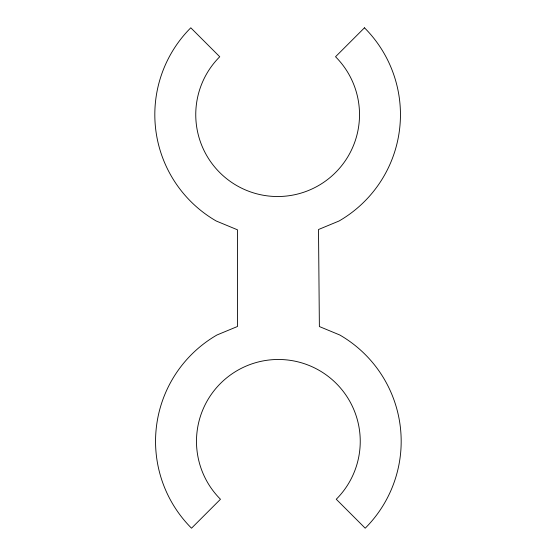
<?xml version="1.0" encoding="UTF-8"?>
<svg xmlns="http://www.w3.org/2000/svg" width="556" height="556" viewBox="0 0 556 556"><rect width="100%" height="100%" fill="white"/><g stroke="black" fill="none" stroke-linecap="round" stroke-linejoin="round"><path stroke-width="0.83" d="M364.479 27.8L335.532 56.747A81.878 81.878 0 0 1 335.532 172.541A81.878 81.878 0 0 1 219.738 172.541A81.878 81.878 0 0 1 219.738 56.747L190.791 27.8A122.82 122.82 0 0 0 216.228 221.01L237.495 229.816L237.495 326.483L216.958 334.99A122.82 122.82 0 0 0 191.521 528.2L220.468 499.253A81.878 81.878 0 0 1 220.468 383.459A81.878 81.878 0 0 1 336.262 383.459A81.878 81.878 0 0 1 336.262 499.253L365.209 528.2A122.82 122.82 0 0 0 339.772 334.99L319.38 326.546L318.505 229.517L339.042 221.01A122.82 122.82 0 0 0 364.479 27.8"/></g></svg>
